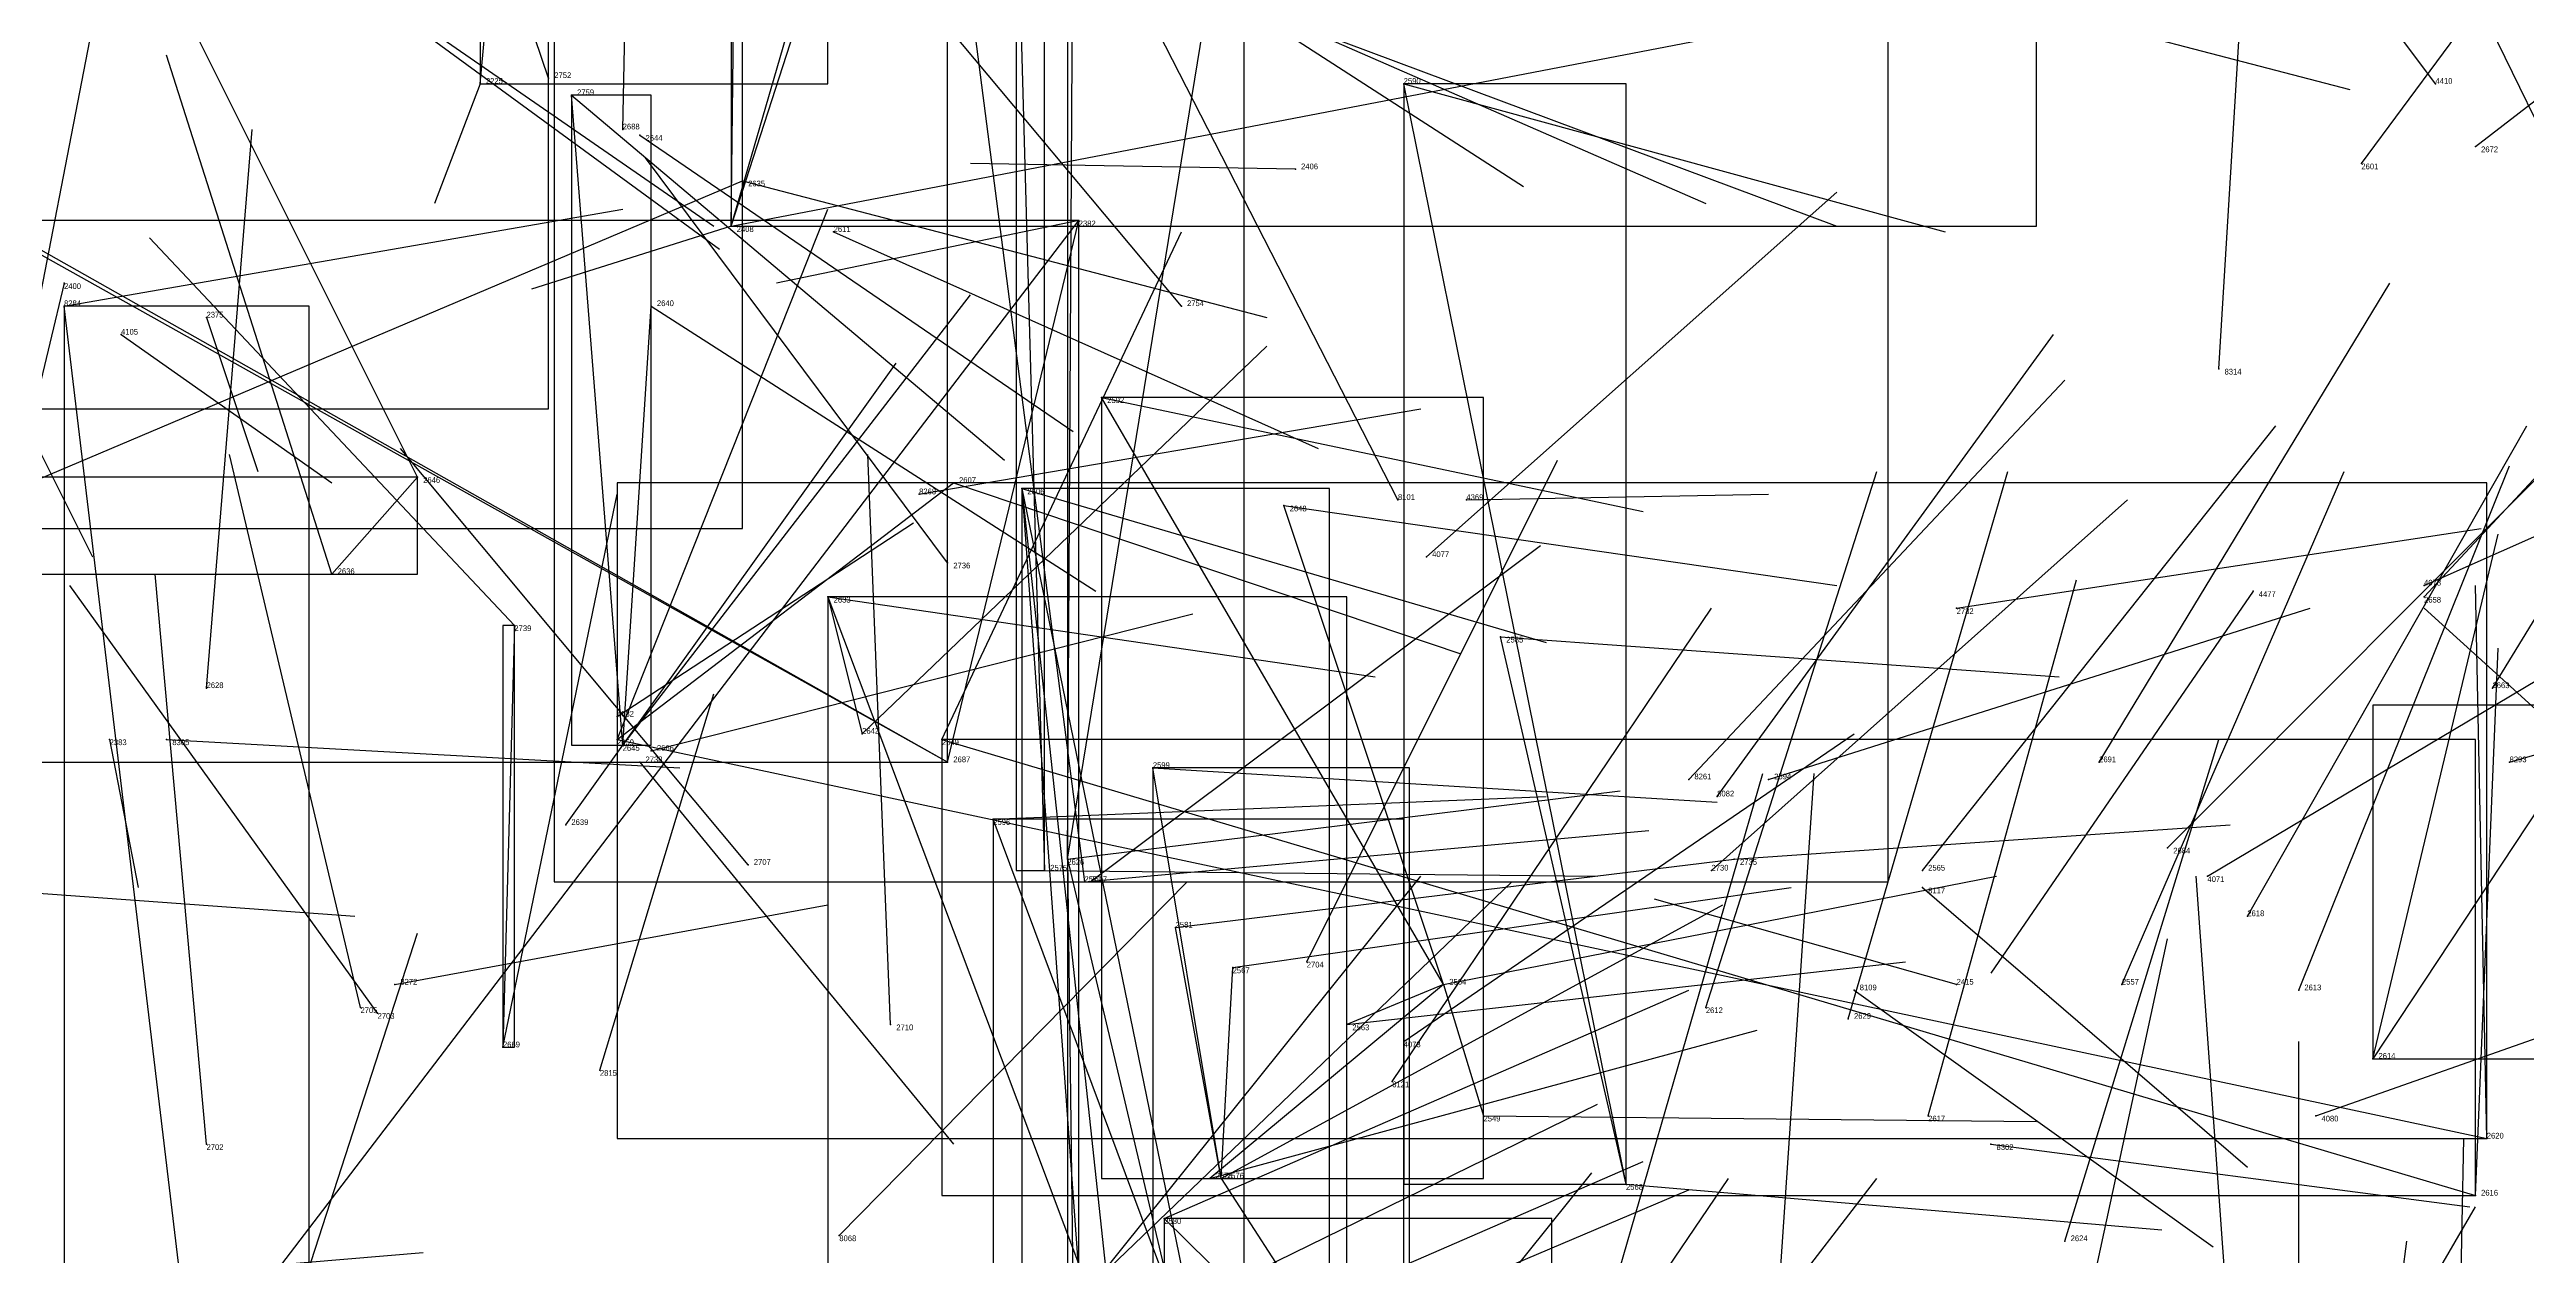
# Model space of a CAD drawing. Extents: x 59.1 to 70.8, y 600.3 to 605.1.
# Drawn here: x 67.4615 to 67.896, y 603.4315 to 603.643 of the extents above; entities that cross this region are included whole.
import ezdxf

# ---------------------------------------------------------------- set-up
doc = ezdxf.new("R2010")
doc.units = 0
for name, color, linetype in [('Clients', 3, 'CONTINUOUS'), ('Facilities', 3, 'CONTINUOUS'), ('Facilities_lines', 3, 'CONTINUOUS'), ('Min_max_boxes', 1, 'CONTINUOUS'), ('Normals', 1, 'CONTINUOUS'), ('Source_points', 5, 'CONTINUOUS'), ('Text', 3, 'CONTINUOUS')]:
    doc.layers.add(name, color=color, linetype=linetype)

msp = doc.modelspace()

# ---------------------------------------------------------------- linework, layer by layer
at = {"layer": 'Clients', "color": 5}
for p in [(67.553, 603.635, 451.886), (67.699, 603.637, 450.816), (67.583, 603.62, 451.064), (67.642, 603.613, 448.453), (67.464, 603.598, 458.568), (67.567, 603.598, 451.146), (67.646, 603.582, 450.851), (67.62, 603.567, 450.961), (67.678, 603.563, 450.783), (67.511, 603.551, 451.216), (67.716, 603.54, 450.715), (67.604, 603.523, 451.152), (67.655, 603.517, 450.849), (67.627, 603.508, 450.931), (67.636, 603.499, 450.915), (67.643, 603.497, 450.861), (67.659, 603.489, 450.786), (67.669, 603.482, 450.716), (67.689, 603.472, 450.641), (67.541, 603.468, 451.563), (67.869, 603.466, 451.243), (67.713, 603.456, 450.573), (67.889, 603.452, 451.213), (67.665, 603.445, 450.926), (67.887, 603.442, 451.176), (67.657, 603.438, 450.865)]:
    msp.add_point(p, dxfattribs=at)
at = {"layer": 'Facilities', "color": 3}
for p in [(67.537, 603.637, 448.45), (67.549, 603.638, 451.583), (67.88, 603.637, 456.514), (67.562, 603.629, 451.511), (67.565, 603.628, 451.135), (67.887, 603.626, 451.468), (67.68, 603.622, 448.576), (67.867, 603.623, 450.921), (67.581, 603.612, 448.53), (67.599, 603.611, 450.994), (67.464, 603.602, 448.531), (67.489, 603.596, 448.422), (67.66, 603.598, 451.859), (67.474, 603.593, 455.632), (67.842, 603.587, 458.599), (67.526, 603.568, 451.212), (67.614, 603.565, 461.401), (67.632, 603.566, 450.924), (67.698, 603.564, 459.097), (67.71, 603.564, 457.529), (67.619, 603.553, 451.863), (67.703, 603.554, 455.439), (67.598, 603.547, 451.026), (67.848, 603.548, 453.364), (67.878, 603.549, 455.362), (67.878, 603.547, 451.406), (67.796, 603.545, 451.639), (67.543, 603.542, 451.965), (67.489, 603.531, 451.345), (67.89, 603.531, 451.341), (67.561, 603.526, 455.498), (67.472, 603.522, 448.405), (67.482, 603.522, 461.383), (67.561, 603.522, 451.261), (67.562, 603.521, 451.196), (67.618, 603.522, 451.22), (67.565, 603.518, 451.897), (67.567, 603.52, 451.157), (67.619, 603.518, 451.508), (67.821, 603.518, 451.507), (67.893, 603.518, 461.257), (67.749, 603.515, 461.949), (67.754, 603.512, 462.578), (67.763, 603.515, 450.646), (67.552, 603.507, 451.218), (67.584, 603.5, 451.829), (67.64, 603.501, 451.008), (67.753, 603.499, 451.584), (67.757, 603.501, 451.644), (67.79, 603.499, 450.577), (67.833, 603.503, 451.441), (67.644, 603.497, 451.086), (67.79, 603.496, 459.28), (67.84, 603.498, 455.329), (67.847, 603.491, 451.377), (67.682, 603.483, 451.594), (67.522, 603.479, 461.445), (67.706, 603.479, 450.672), (67.778, 603.478, 459.197), (67.796, 603.479, 448.913), (67.825, 603.479, 450.507), (67.856, 603.478, 451.311), (67.516, 603.475, 451.819), (67.519, 603.474, 451.883), (67.752, 603.475, 451.364), (67.777, 603.473, 451.39), (67.609, 603.472, 451.658), (67.699, 603.469, 455.358), (67.558, 603.464, 449.376), (67.697, 603.462, 462.567), (67.791, 603.456, 451.324), (67.859, 603.456, 455.378), (67.489, 603.451, 451.84), (67.802, 603.451, 461.453), (67.667, 603.445, 450.987), (67.738, 603.444, 450.502), (67.6, 603.435, 458.493), (67.815, 603.434, 451.255)]:
    msp.add_point(p, dxfattribs=at)
at = {"layer": 'Facilities_lines', "color": 3}
for p, q in [((67.537, 603.637, 448.45), (67.598, 604.292, 448.657)), ((67.581, 603.612, 448.53), (67.779, 604.222, 448.678)), ((67.581, 603.612, 448.53), (67.742, 604.165, 448.67)), ((67.456, 603.58, 448.463), (67.549, 604.06, 448.599)), ((67.581, 603.612, 448.53), (67.586, 604.028, 448.605)), ((67.619, 603.518, 451.508), (67.187, 603.762, 451.668)), ((67.619, 603.518, 451.508), (67.215, 603.744, 451.6)), ((67.619, 603.683, 451.254), (67.643, 603.497, 450.861)), ((67.631, 603.677, 451.103), (67.636, 603.499, 450.915)), ((67.64, 603.501, 451.008), (67.641, 603.67, 451.033)), ((67.581, 603.612, 448.53), (67.81, 603.656, 448.627)), ((67.64, 603.501, 451.008), (67.665, 603.654, 450.962)), ((67.562, 603.521, 451.196), (67.553, 603.635, 451.886)), ((67.738, 603.444, 450.502), (67.699, 603.637, 450.816)), ((67.439, 603.559, 451.636), (67.583, 603.62, 451.064)), ((67.448, 603.359, 448.416), (67.642, 603.613, 448.453)), ((67.507, 603.239, 458.51), (67.464, 603.598, 458.568)), ((67.562, 603.521, 451.196), (67.567, 603.598, 451.146)), ((67.706, 603.479, 450.672), (67.646, 603.582, 450.851)), ((67.526, 603.568, 451.212), (67.352, 603.568, 451.452)), ((67.526, 603.568, 451.212), (67.511, 603.551, 451.216)), ((67.561, 603.522, 451.261), (67.62, 603.567, 450.961)), ((67.632, 603.566, 450.924), (67.686, 603.303, 450.694)), ((67.632, 603.566, 450.924), (67.643, 603.414, 450.958)), ((67.632, 603.566, 450.924), (67.649, 603.408, 450.884)), ((67.706, 603.479, 450.672), (67.678, 603.563, 450.783)), ((67.598, 603.547, 451.026), (67.689, 603.305, 450.755)), ((67.598, 603.547, 451.026), (67.604, 603.523, 451.152)), ((67.543, 603.542, 451.965), (67.541, 603.468, 451.563)), ((67.738, 603.444, 450.502), (67.716, 603.54, 450.715)), ((67.91, 603.528, 451.344), (67.869, 603.466, 451.243)), ((67.561, 603.522, 451.261), (67.889, 603.452, 451.213)), ((67.618, 603.522, 451.22), (67.887, 603.442, 451.176)), ((67.667, 603.445, 450.987), (67.655, 603.517, 450.849)), ((67.699, 603.315, 450.876), (67.627, 603.508, 450.931)), ((67.64, 603.501, 451.008), (67.671, 603.37, 450.993)), ((67.64, 603.501, 451.008), (67.641, 603.422, 451.113)), ((67.667, 603.445, 450.987), (67.659, 603.489, 450.786)), ((67.667, 603.445, 450.987), (67.669, 603.482, 450.716)), ((67.706, 603.479, 450.672), (67.665, 603.445, 450.926)), ((67.706, 603.479, 450.672), (67.689, 603.472, 450.641)), ((67.706, 603.479, 450.672), (67.713, 603.456, 450.573)), ((67.667, 603.445, 450.987), (67.7, 603.394, 450.617)), ((67.725, 603.371, 450.953), (67.657, 603.438, 450.865))]:
    msp.add_line(p, q, dxfattribs=at)
at = {"layer": 'Min_max_boxes', "color": 1}
for p, q in [((67.537, 604.292, 448.45), (67.537, 603.637, 448.45)), ((67.537, 604.292, 448.657), (67.537, 603.637, 448.657)), ((67.598, 603.637, 448.45), (67.598, 604.292, 448.45)), ((67.598, 603.637, 448.657), (67.598, 604.292, 448.657)), ((67.581, 604.222, 448.53), (67.581, 603.612, 448.53)), ((67.581, 604.222, 448.678), (67.581, 603.612, 448.678)), ((67.81, 603.612, 448.53), (67.81, 604.222, 448.53)), ((67.81, 603.612, 448.678), (67.81, 604.222, 448.678)), ((67.549, 603.58, 448.463), (67.549, 604.06, 448.463)), ((67.549, 603.58, 448.599), (67.549, 604.06, 448.599)), ((67.55, 603.906, 450.861), (67.55, 603.497, 450.861)), ((67.55, 603.906, 451.831), (67.55, 603.497, 451.831)), ((67.784, 603.497, 450.861), (67.784, 603.906, 450.861)), ((67.784, 603.497, 451.831), (67.784, 603.906, 451.831)), ((67.619, 603.518, 451.508), (67.619, 603.762, 451.508)), ((67.619, 603.518, 451.668), (67.619, 603.762, 451.668)), ((67.631, 603.677, 450.915), (67.631, 603.499, 450.915)), ((67.631, 603.677, 451.103), (67.631, 603.499, 451.103)), ((67.636, 603.499, 450.915), (67.636, 603.677, 450.915)), ((67.636, 603.499, 451.103), (67.636, 603.677, 451.103)), ((67.64, 603.67, 450.962), (67.64, 603.37, 450.962)), ((67.64, 603.67, 451.113), (67.64, 603.37, 451.113)), ((67.671, 603.37, 450.962), (67.671, 603.67, 450.962)), ((67.671, 603.37, 451.113), (67.671, 603.67, 451.113)), ((67.583, 603.559, 451.064), (67.583, 603.645, 451.064)), ((67.583, 603.559, 451.636), (67.583, 603.645, 451.636)), ((67.537, 603.637, 448.45), (67.598, 603.637, 448.45)), ((67.537, 603.637, 448.657), (67.598, 603.637, 448.657)), ((67.537, 603.637, 448.45), (67.537, 603.637, 448.657)), ((67.567, 603.635, 451.146), (67.553, 603.635, 451.146)), ((67.553, 603.635, 451.146), (67.553, 603.521, 451.146)), ((67.567, 603.635, 451.886), (67.553, 603.635, 451.886)), ((67.553, 603.635, 451.886), (67.553, 603.521, 451.886)), ((67.553, 603.635, 451.146), (67.553, 603.635, 451.886)), ((67.567, 603.521, 451.146), (67.567, 603.635, 451.146)), ((67.567, 603.521, 451.886), (67.567, 603.635, 451.886)), ((67.567, 603.635, 451.146), (67.567, 603.635, 451.886)), ((67.598, 603.637, 448.45), (67.598, 603.637, 448.657)), ((67.738, 603.637, 450.502), (67.699, 603.637, 450.502)), ((67.699, 603.637, 450.502), (67.699, 603.444, 450.502)), ((67.738, 603.637, 450.816), (67.699, 603.637, 450.816)), ((67.699, 603.637, 450.816), (67.699, 603.444, 450.816)), ((67.699, 603.637, 450.502), (67.699, 603.637, 450.816)), ((67.738, 603.444, 450.502), (67.738, 603.637, 450.502)), ((67.738, 603.444, 450.816), (67.738, 603.637, 450.816)), ((67.738, 603.637, 450.502), (67.738, 603.637, 450.816)), ((67.642, 603.613, 448.416), (67.448, 603.613, 448.416)), ((67.642, 603.613, 448.453), (67.448, 603.613, 448.453)), ((67.581, 603.612, 448.53), (67.81, 603.612, 448.53)), ((67.581, 603.612, 448.678), (67.81, 603.612, 448.678)), ((67.581, 603.612, 448.53), (67.581, 603.612, 448.678)), ((67.642, 603.359, 448.416), (67.642, 603.613, 448.416)), ((67.642, 603.359, 448.453), (67.642, 603.613, 448.453)), ((67.642, 603.613, 448.416), (67.642, 603.613, 448.453)), ((67.81, 603.612, 448.53), (67.81, 603.612, 448.678)), ((67.507, 603.598, 458.51), (67.464, 603.598, 458.51)), ((67.464, 603.598, 458.51), (67.464, 603.239, 458.51)), ((67.507, 603.598, 458.568), (67.464, 603.598, 458.568)), ((67.464, 603.598, 458.568), (67.464, 603.239, 458.568)), ((67.464, 603.598, 458.51), (67.464, 603.598, 458.568)), ((67.507, 603.239, 458.51), (67.507, 603.598, 458.51)), ((67.507, 603.239, 458.568), (67.507, 603.598, 458.568)), ((67.507, 603.598, 458.51), (67.507, 603.598, 458.568)), ((67.713, 603.582, 450.573), (67.646, 603.582, 450.573)), ((67.646, 603.582, 450.573), (67.646, 603.445, 450.573)), ((67.713, 603.582, 450.926), (67.646, 603.582, 450.926)), ((67.646, 603.582, 450.926), (67.646, 603.445, 450.926)), ((67.646, 603.582, 450.573), (67.646, 603.582, 450.926)), ((67.713, 603.445, 450.573), (67.713, 603.582, 450.573)), ((67.713, 603.445, 450.926), (67.713, 603.582, 450.926)), ((67.713, 603.582, 450.573), (67.713, 603.582, 450.926)), ((67.279, 603.58, 448.463), (67.549, 603.58, 448.463)), ((67.279, 603.58, 448.599), (67.549, 603.58, 448.599)), ((67.549, 603.58, 448.463), (67.549, 603.58, 448.599)), ((67.526, 603.568, 451.212), (67.352, 603.568, 451.212)), ((67.526, 603.568, 451.452), (67.352, 603.568, 451.452)), ((67.526, 603.551, 451.212), (67.526, 603.568, 451.212)), ((67.526, 603.551, 451.452), (67.526, 603.568, 451.452)), ((67.526, 603.568, 451.212), (67.526, 603.568, 451.452)), ((67.889, 603.567, 450.961), (67.561, 603.567, 450.961)), ((67.561, 603.567, 450.961), (67.561, 603.452, 450.961)), ((67.889, 603.567, 451.261), (67.561, 603.567, 451.261)), ((67.561, 603.567, 451.261), (67.561, 603.452, 451.261)), ((67.561, 603.567, 450.961), (67.561, 603.567, 451.261)), ((67.686, 603.566, 450.694), (67.632, 603.566, 450.694)), ((67.632, 603.566, 450.694), (67.632, 603.303, 450.694)), ((67.686, 603.566, 450.958), (67.632, 603.566, 450.958)), ((67.632, 603.566, 450.958), (67.632, 603.303, 450.958)), ((67.632, 603.566, 450.694), (67.632, 603.566, 450.958)), ((67.686, 603.303, 450.694), (67.686, 603.566, 450.694)), ((67.686, 603.303, 450.958), (67.686, 603.566, 450.958)), ((67.686, 603.566, 450.694), (67.686, 603.566, 450.958)), ((67.889, 603.452, 450.961), (67.889, 603.567, 450.961)), ((67.889, 603.452, 451.261), (67.889, 603.567, 451.261)), ((67.889, 603.567, 450.961), (67.889, 603.567, 451.261)), ((67.171, 603.559, 451.064), (67.583, 603.559, 451.064)), ((67.171, 603.559, 451.636), (67.583, 603.559, 451.636)), ((67.583, 603.559, 451.064), (67.583, 603.559, 451.636)), ((67.352, 603.551, 451.212), (67.526, 603.551, 451.212)), ((67.352, 603.551, 451.452), (67.526, 603.551, 451.452)), ((67.526, 603.551, 451.212), (67.526, 603.551, 451.452)), ((67.689, 603.547, 450.755), (67.598, 603.547, 450.755)), ((67.598, 603.547, 450.755), (67.598, 603.305, 450.755)), ((67.689, 603.547, 451.152), (67.598, 603.547, 451.152)), ((67.598, 603.547, 451.152), (67.598, 603.305, 451.152)), ((67.598, 603.547, 450.755), (67.598, 603.547, 451.152)), ((67.689, 603.305, 450.755), (67.689, 603.547, 450.755)), ((67.689, 603.305, 451.152), (67.689, 603.547, 451.152)), ((67.689, 603.547, 450.755), (67.689, 603.547, 451.152)), ((67.543, 603.542, 451.563), (67.541, 603.542, 451.563)), ((67.541, 603.542, 451.563), (67.541, 603.468, 451.563)), ((67.543, 603.542, 451.965), (67.541, 603.542, 451.965)), ((67.541, 603.542, 451.965), (67.541, 603.468, 451.965)), ((67.541, 603.542, 451.563), (67.541, 603.542, 451.965)), ((67.543, 603.468, 451.563), (67.543, 603.542, 451.563)), ((67.543, 603.468, 451.965), (67.543, 603.542, 451.965)), ((67.543, 603.542, 451.563), (67.543, 603.542, 451.965)), ((67.91, 603.528, 451.243), (67.869, 603.528, 451.243)), ((67.869, 603.528, 451.243), (67.869, 603.466, 451.243)), ((67.91, 603.528, 451.344), (67.869, 603.528, 451.344)), ((67.869, 603.528, 451.344), (67.869, 603.466, 451.344)), ((67.869, 603.528, 451.243), (67.869, 603.528, 451.344)), ((67.553, 603.521, 451.146), (67.567, 603.521, 451.146)), ((67.553, 603.521, 451.886), (67.567, 603.521, 451.886)), ((67.553, 603.521, 451.146), (67.553, 603.521, 451.886)), ((67.567, 603.521, 451.146), (67.567, 603.521, 451.886)), ((67.887, 603.522, 451.176), (67.618, 603.522, 451.176)), ((67.618, 603.522, 451.176), (67.618, 603.442, 451.176)), ((67.887, 603.522, 451.22), (67.618, 603.522, 451.22)), ((67.618, 603.522, 451.22), (67.618, 603.442, 451.22)), ((67.618, 603.522, 451.176), (67.618, 603.522, 451.22)), ((67.887, 603.442, 451.176), (67.887, 603.522, 451.176)), ((67.887, 603.442, 451.22), (67.887, 603.522, 451.22)), ((67.887, 603.522, 451.176), (67.887, 603.522, 451.22)), ((67.187, 603.518, 451.508), (67.619, 603.518, 451.508)), ((67.187, 603.518, 451.668), (67.619, 603.518, 451.668)), ((67.619, 603.518, 451.508), (67.619, 603.518, 451.668)), ((67.7, 603.517, 450.617), (67.655, 603.517, 450.617)), ((67.655, 603.517, 450.617), (67.655, 603.394, 450.617)), ((67.7, 603.517, 450.987), (67.655, 603.517, 450.987)), ((67.655, 603.517, 450.987), (67.655, 603.394, 450.987)), ((67.655, 603.517, 450.617), (67.655, 603.517, 450.987)), ((67.7, 603.394, 450.617), (67.7, 603.517, 450.617)), ((67.7, 603.394, 450.987), (67.7, 603.517, 450.987)), ((67.7, 603.517, 450.617), (67.7, 603.517, 450.987)), ((67.699, 603.508, 450.591), (67.627, 603.508, 450.591)), ((67.627, 603.508, 450.591), (67.627, 603.315, 450.591)), ((67.699, 603.508, 450.931), (67.627, 603.508, 450.931)), ((67.627, 603.508, 450.931), (67.627, 603.315, 450.931)), ((67.627, 603.508, 450.591), (67.627, 603.508, 450.931)), ((67.699, 603.315, 450.591), (67.699, 603.508, 450.591)), ((67.699, 603.315, 450.931), (67.699, 603.508, 450.931)), ((67.699, 603.508, 450.591), (67.699, 603.508, 450.931)), ((67.631, 603.499, 450.915), (67.636, 603.499, 450.915)), ((67.631, 603.499, 451.103), (67.636, 603.499, 451.103)), ((67.631, 603.499, 450.915), (67.631, 603.499, 451.103)), ((67.636, 603.499, 450.915), (67.636, 603.499, 451.103)), ((67.55, 603.497, 450.861), (67.784, 603.497, 450.861)), ((67.55, 603.497, 451.831), (67.784, 603.497, 451.831)), ((67.55, 603.497, 450.861), (67.55, 603.497, 451.831)), ((67.784, 603.497, 450.861), (67.784, 603.497, 451.831)), ((67.541, 603.468, 451.563), (67.543, 603.468, 451.563)), ((67.541, 603.468, 451.965), (67.543, 603.468, 451.965)), ((67.541, 603.468, 451.563), (67.541, 603.468, 451.965)), ((67.543, 603.468, 451.563), (67.543, 603.468, 451.965)), ((67.869, 603.466, 451.243), (67.91, 603.466, 451.243)), ((67.869, 603.466, 451.344), (67.91, 603.466, 451.344)), ((67.869, 603.466, 451.243), (67.869, 603.466, 451.344)), ((67.561, 603.452, 450.961), (67.889, 603.452, 450.961)), ((67.561, 603.452, 451.261), (67.889, 603.452, 451.261)), ((67.561, 603.452, 450.961), (67.561, 603.452, 451.261)), ((67.889, 603.452, 450.961), (67.889, 603.452, 451.261)), ((67.646, 603.445, 450.573), (67.713, 603.445, 450.573)), ((67.646, 603.445, 450.926), (67.713, 603.445, 450.926)), ((67.646, 603.445, 450.573), (67.646, 603.445, 450.926)), ((67.699, 603.444, 450.502), (67.738, 603.444, 450.502)), ((67.699, 603.444, 450.816), (67.738, 603.444, 450.816)), ((67.699, 603.444, 450.502), (67.699, 603.444, 450.816)), ((67.713, 603.445, 450.573), (67.713, 603.445, 450.926)), ((67.738, 603.444, 450.502), (67.738, 603.444, 450.816)), ((67.618, 603.442, 451.176), (67.887, 603.442, 451.176)), ((67.618, 603.442, 451.22), (67.887, 603.442, 451.22)), ((67.618, 603.442, 451.176), (67.618, 603.442, 451.22)), ((67.887, 603.442, 451.176), (67.887, 603.442, 451.22)), ((67.725, 603.438, 450.865), (67.657, 603.438, 450.865)), ((67.657, 603.438, 450.865), (67.657, 603.371, 450.865)), ((67.725, 603.438, 450.953), (67.657, 603.438, 450.953)), ((67.657, 603.438, 450.953), (67.657, 603.371, 450.953)), ((67.657, 603.438, 450.865), (67.657, 603.438, 450.953)), ((67.725, 603.371, 450.865), (67.725, 603.438, 450.865)), ((67.725, 603.371, 450.953), (67.725, 603.438, 450.953)), ((67.725, 603.438, 450.865), (67.725, 603.438, 450.953))]:
    msp.add_line(p, q, dxfattribs=at)
at = {"layer": 'Normals', "color": 1}
for p, q in [((67.549, 603.638, 451.583), (67.517, 603.732, 451.598)), ((67.562, 603.629, 451.511), (67.564, 603.728, 451.497)), ((67.88, 603.637, 456.514), (67.824, 603.712, 456.55)), ((67.867, 603.623, 450.921), (67.921, 603.696, 450.88)), ((67.887, 603.626, 451.468), (67.966, 603.687, 451.473)), ((67.842, 603.587, 458.599), (67.848, 603.685, 458.582)), ((67.914, 603.597, 452.483), (67.873, 603.681, 452.447)), ((67.641, 603.67, 451.033), (67.72, 603.619, 451.068)), ((67.497, 603.668, 451.799), (67.578, 603.612, 451.784)), ((67.501, 603.665, 451.724), (67.579, 603.608, 451.697)), ((67.66, 603.598, 451.859), (67.604, 603.665, 451.811)), ((67.769, 603.661, 451.81), (67.865, 603.636, 451.796)), ((67.526, 603.568, 451.212), (67.484, 603.652, 451.179)), ((67.665, 603.654, 450.962), (67.752, 603.616, 450.994)), ((67.698, 603.564, 459.097), (67.656, 603.646, 459.135)), ((67.684, 603.646, 450.888), (67.775, 603.612, 450.913)), ((67.511, 603.551, 451.216), (67.482, 603.642, 451.185)), ((67.537, 603.637, 448.45), (67.529, 603.616, 448.547)), ((67.553, 603.635, 451.886), (67.629, 603.571, 451.899)), ((67.699, 603.637, 450.816), (67.794, 603.611, 450.834)), ((67.489, 603.531, 451.345), (67.497, 603.629, 451.325)), ((67.565, 603.628, 451.135), (67.641, 603.576, 451.174)), ((67.619, 603.553, 451.863), (67.566, 603.624, 451.817)), ((67.68, 603.622, 448.576), (67.623, 603.623, 448.658)), ((67.583, 603.62, 451.064), (67.675, 603.596, 451.094)), ((67.703, 603.554, 455.439), (67.775, 603.618, 455.465)), ((67.878, 603.547, 451.406), (67.946, 603.62, 451.408)), ((67.464, 603.598, 458.568), (67.562, 603.615, 458.554)), ((67.581, 603.612, 448.53), (67.546, 603.601, 448.623)), ((67.561, 603.522, 451.261), (67.598, 603.615, 451.26)), ((67.642, 603.613, 448.453), (67.589, 603.602, 448.537)), ((67.619, 603.518, 451.508), (67.642, 603.613, 451.485)), ((67.89, 603.531, 451.341), (67.942, 603.616, 451.334)), ((67.543, 603.542, 451.965), (67.479, 603.61, 451.93)), ((67.599, 603.611, 450.994), (67.684, 603.573, 451.03)), ((67.618, 603.522, 451.22), (67.66, 603.611, 451.202)), ((67.464, 603.602, 448.531), (67.459, 603.581, 448.629)), ((67.562, 603.521, 451.196), (67.623, 603.6, 451.193)), ((67.821, 603.518, 451.507), (67.872, 603.602, 451.491)), ((67.489, 603.596, 448.422), (67.498, 603.569, 448.518)), ((67.567, 603.598, 451.146), (67.645, 603.548, 451.183)), ((67.474, 603.593, 455.632), (67.511, 603.567, 455.721)), ((67.604, 603.523, 451.152), (67.675, 603.591, 451.136)), ((67.754, 603.512, 462.578), (67.813, 603.593, 462.574)), ((67.552, 603.507, 451.218), (67.61, 603.588, 451.22)), ((67.878, 603.549, 455.362), (67.968, 603.589, 455.377)), ((67.646, 603.582, 450.851), (67.741, 603.562, 450.874)), ((67.749, 603.515, 461.949), (67.815, 603.585, 461.922)), ((67.456, 603.58, 448.463), (67.469, 603.554, 448.559)), ((67.614, 603.565, 461.401), (67.702, 603.58, 461.356)), ((67.584, 603.5, 451.829), (67.523, 603.573, 451.8)), ((67.79, 603.499, 450.577), (67.852, 603.577, 450.573)), ((67.833, 603.503, 451.441), (67.903, 603.573, 451.455)), ((67.847, 603.491, 451.377), (67.896, 603.577, 451.364)), ((67.516, 603.475, 451.819), (67.493, 603.572, 451.813)), ((67.609, 603.472, 451.658), (67.605, 603.572, 451.654)), ((67.682, 603.483, 451.594), (67.726, 603.571, 451.612)), ((67.752, 603.475, 451.364), (67.782, 603.569, 451.351)), ((67.777, 603.473, 451.39), (67.805, 603.569, 451.381)), ((67.825, 603.479, 450.507), (67.864, 603.569, 450.489)), ((67.856, 603.478, 451.311), (67.893, 603.57, 451.295)), ((67.541, 603.468, 451.563), (67.561, 603.565, 451.574)), ((67.62, 603.567, 450.961), (67.709, 603.537, 450.995)), ((67.632, 603.566, 450.924), (67.724, 603.539, 450.952)), ((67.71, 603.564, 457.529), (67.763, 603.565, 457.614)), ((67.561, 603.526, 455.498), (67.613, 603.56, 455.577)), ((67.678, 603.563, 450.783), (67.775, 603.549, 450.802)), ((67.753, 603.499, 451.584), (67.826, 603.564, 451.604)), ((67.644, 603.497, 451.086), (67.723, 603.556, 451.068)), ((67.796, 603.545, 451.639), (67.888, 603.559, 451.676)), ((67.869, 603.466, 451.243), (67.891, 603.558, 451.21)), ((67.519, 603.474, 451.883), (67.465, 603.549, 451.845)), ((67.489, 603.451, 451.84), (67.48, 603.551, 451.841)), ((67.598, 603.547, 451.026), (67.694, 603.533, 451.052)), ((67.791, 603.456, 451.324), (67.817, 603.55, 451.302)), ((67.848, 603.548, 453.364), (67.802, 603.481, 453.423)), ((67.84, 603.498, 455.329), (67.924, 603.548, 455.352)), ((67.889, 603.452, 451.213), (67.887, 603.549, 451.191)), ((67.567, 603.52, 451.157), (67.662, 603.544, 451.179)), ((67.697, 603.462, 462.567), (67.753, 603.545, 462.565)), ((67.763, 603.515, 450.646), (67.858, 603.545, 450.659)), ((67.91, 603.516, 448.979), (67.878, 603.545, 449.069)), ((67.893, 603.518, 461.257), (67.986, 603.545, 461.231)), ((67.716, 603.54, 450.715), (67.814, 603.533, 450.734)), ((67.887, 603.442, 451.176), (67.891, 603.538, 451.149)), ((67.558, 603.464, 449.376), (67.578, 603.53, 449.448)), ((67.472, 603.522, 448.405), (67.477, 603.496, 448.501)), ((67.482, 603.522, 461.383), (67.572, 603.517, 461.34)), ((67.699, 603.469, 455.358), (67.778, 603.523, 455.385)), ((67.815, 603.434, 451.255), (67.842, 603.522, 451.217)), ((67.565, 603.518, 451.897), (67.62, 603.451, 451.947)), ((67.655, 603.517, 450.849), (67.754, 603.511, 450.863)), ((67.627, 603.508, 450.931), (67.724, 603.512, 450.953)), ((67.64, 603.501, 451.008), (67.737, 603.513, 451.029)), ((67.736, 603.426, 451.202), (67.762, 603.516, 451.168)), ((67.765, 603.427, 450.429), (67.771, 603.516, 450.383)), ((67.643, 603.497, 450.861), (67.742, 603.506, 450.871)), ((67.757, 603.501, 451.644), (67.844, 603.507, 451.693)), ((67.636, 603.499, 450.915), (67.733, 603.498, 450.937)), ((67.659, 603.489, 450.786), (67.757, 603.501, 450.8)), ((67.419, 603.498, 461.396), (67.515, 603.491, 461.367)), ((67.6, 603.435, 458.493), (67.661, 603.497, 458.444)), ((67.641, 603.422, 451.113), (67.702, 603.498, 451.093)), ((67.646, 603.428, 451.052), (67.718, 603.497, 451.044)), ((67.669, 603.482, 450.716), (67.767, 603.496, 450.733)), ((67.706, 603.479, 450.672), (67.803, 603.498, 450.688)), ((67.79, 603.496, 459.28), (67.847, 603.447, 459.214)), ((67.845, 603.401, 451.122), (67.838, 603.498, 451.099)), ((67.522, 603.479, 461.445), (67.598, 603.493, 461.382)), ((67.667, 603.445, 450.987), (67.755, 603.493, 450.983)), ((67.796, 603.479, 448.913), (67.743, 603.494, 448.997)), ((67.502, 603.414, 449.36), (67.526, 603.488, 449.423)), ((67.814, 603.399, 450.362), (67.833, 603.487, 450.318)), ((67.859, 603.456, 455.378), (67.95, 603.488, 455.406)), ((67.689, 603.472, 450.641), (67.787, 603.483, 450.658)), ((67.657, 603.438, 450.865), (67.749, 603.478, 450.869)), ((67.778, 603.478, 459.197), (67.841, 603.433, 459.134)), ((67.665, 603.445, 450.926), (67.761, 603.471, 450.936)), ((67.856, 603.375, 450.293), (67.856, 603.469, 450.259)), ((67.643, 603.414, 450.958), (67.733, 603.458, 450.961)), ((67.713, 603.456, 450.573), (67.81, 603.455, 450.596)), ((67.883, 603.359, 450.99), (67.885, 603.452, 450.953)), ((67.649, 603.408, 450.884), (67.741, 603.448, 450.888)), ((67.802, 603.451, 461.453), (67.886, 603.44, 461.4)), ((67.657, 603.404, 450.81), (67.749, 603.443, 450.817)), ((67.671, 603.37, 450.993), (67.732, 603.446, 450.972)), ((67.703, 603.367, 450.978), (67.756, 603.445, 450.946)), ((67.725, 603.371, 450.953), (67.782, 603.445, 450.918)), ((67.738, 603.444, 450.502), (67.832, 603.436, 450.535)), ((67.837, 603.354, 457.361), (67.887, 603.44, 457.366)), ((67.863, 603.344, 450.948), (67.875, 603.434, 450.907)), ((67.479, 603.428, 455.478), (67.527, 603.432, 455.566))]:
    msp.add_line(p, q, dxfattribs=at)
at = {"layer": 'Source_points', "color": 5}
for p in [(67.537, 603.637, 448.45), (67.549, 603.638, 451.583), (67.553, 603.635, 451.886), (67.699, 603.637, 450.816), (67.88, 603.637, 456.514), (67.562, 603.629, 451.511), (67.565, 603.628, 451.135), (67.887, 603.626, 451.468), (67.68, 603.622, 448.576), (67.867, 603.623, 450.921), (67.583, 603.62, 451.064), (67.581, 603.612, 448.53), (67.642, 603.613, 448.453), (67.599, 603.611, 450.994), (67.464, 603.602, 448.531), (67.464, 603.598, 458.568), (67.489, 603.596, 448.422), (67.567, 603.598, 451.146), (67.66, 603.598, 451.859), (67.474, 603.593, 455.632), (67.842, 603.587, 458.599), (67.646, 603.582, 450.851), (67.526, 603.568, 451.212), (67.614, 603.565, 461.401), (67.62, 603.567, 450.961), (67.632, 603.566, 450.924), (67.678, 603.563, 450.783), (67.698, 603.564, 459.097), (67.71, 603.564, 457.529), (67.619, 603.553, 451.863), (67.703, 603.554, 455.439), (67.511, 603.551, 451.216), (67.598, 603.547, 451.026), (67.848, 603.548, 453.364), (67.878, 603.549, 455.362), (67.878, 603.547, 451.406), (67.796, 603.545, 451.639), (67.543, 603.542, 451.965), (67.716, 603.54, 450.715), (67.489, 603.531, 451.345), (67.89, 603.531, 451.341), (67.561, 603.526, 455.498), (67.472, 603.522, 448.405), (67.482, 603.522, 461.383), (67.561, 603.522, 451.261), (67.562, 603.521, 451.196), (67.604, 603.523, 451.152), (67.618, 603.522, 451.22), (67.565, 603.518, 451.897), (67.567, 603.52, 451.157), (67.619, 603.518, 451.508), (67.655, 603.517, 450.849), (67.821, 603.518, 451.507), (67.893, 603.518, 461.257), (67.749, 603.515, 461.949), (67.754, 603.512, 462.578), (67.763, 603.515, 450.646), (67.627, 603.508, 450.931), (67.552, 603.507, 451.218), (67.584, 603.5, 451.829), (67.636, 603.499, 450.915), (67.64, 603.501, 451.008), (67.753, 603.499, 451.584), (67.757, 603.501, 451.644), (67.79, 603.499, 450.577), (67.833, 603.503, 451.441), (67.643, 603.497, 450.861), (67.644, 603.497, 451.086), (67.79, 603.496, 459.28), (67.84, 603.498, 455.329), (67.847, 603.491, 451.377), (67.659, 603.489, 450.786), (67.669, 603.482, 450.716), (67.682, 603.483, 451.594), (67.522, 603.479, 461.445), (67.706, 603.479, 450.672), (67.778, 603.478, 459.197), (67.796, 603.479, 448.913), (67.825, 603.479, 450.507), (67.856, 603.478, 451.311), (67.516, 603.475, 451.819), (67.519, 603.474, 451.883), (67.752, 603.475, 451.364), (67.777, 603.473, 451.39), (67.609, 603.472, 451.658), (67.689, 603.472, 450.641), (67.699, 603.469, 455.358), (67.541, 603.468, 451.563), (67.869, 603.466, 451.243), (67.558, 603.464, 449.376), (67.697, 603.462, 462.567), (67.713, 603.456, 450.573), (67.791, 603.456, 451.324), (67.859, 603.456, 455.378), (67.889, 603.452, 451.213), (67.489, 603.451, 451.84), (67.802, 603.451, 461.453), (67.665, 603.445, 450.926), (67.667, 603.445, 450.987), (67.738, 603.444, 450.502), (67.887, 603.442, 451.176), (67.6, 603.435, 458.493), (67.657, 603.438, 450.865), (67.815, 603.434, 451.255)]:
    msp.add_point(p, dxfattribs=at)

# ---------------------------------------------------------------- texts
at = {"layer": 'Text', "color": 3}
for s, p in [('2225', (67.538, 603.637, 448.45)), ('2752', (67.55, 603.638, 451.583)), ('2590', (67.699, 603.637, 450.816)), ('4410', (67.88, 603.637, 456.514)), ('2759', (67.554, 603.635, 451.886)), ('2688', (67.562, 603.629, 451.511)), ('2644', (67.566, 603.627, 451.135)), ('2672', (67.888, 603.625, 451.468)), ('2406', (67.681, 603.622, 448.576)), ('2601', (67.867, 603.622, 450.921)), ('2635', (67.584, 603.619, 451.064)), ('2408', (67.582, 603.611, 448.53)), ('2611', (67.599, 603.611, 450.994)), ('2382', (67.642, 603.612, 448.453)), ('8284', (67.464, 603.598, 458.568)), ('2400', (67.464, 603.601, 448.531)), ('2640', (67.568, 603.598, 451.146)), ('2754', (67.661, 603.598, 451.859)), ('2375', (67.489, 603.596, 448.422)), ('4105', (67.474, 603.593, 455.632)), ('8314', (67.843, 603.586, 458.599)), ('2592', (67.647, 603.581, 450.851)), ('2646', (67.527, 603.567, 451.212)), ('8268', (67.614, 603.565, 461.401)), ('2607', (67.621, 603.567, 450.961)), ('2606', (67.633, 603.565, 450.924)), ('8101', (67.698, 603.564, 459.097)), ('4369', (67.71, 603.564, 457.529)), ('2648', (67.679, 603.562, 450.783)), ('2636', (67.512, 603.551, 451.216)), ('2736', (67.62, 603.552, 451.863)), ('4077', (67.704, 603.554, 455.439)), ('2633', (67.599, 603.546, 451.026)), ('4477', (67.849, 603.547, 453.364)), ('4078', (67.878, 603.549, 455.362)), ('2658', (67.878, 603.546, 451.406)), ('2732', (67.796, 603.544, 451.639)), ('2739', (67.543, 603.541, 451.965)), ('2585', (67.717, 603.539, 450.715)), ('2628', (67.489, 603.531, 451.345)), ('2663', (67.89, 603.531, 451.341)), ('4082', (67.561, 603.526, 455.498)), ('2383', (67.472, 603.521, 448.405)), ('8305', (67.483, 603.521, 461.383)), ('2659', (67.561, 603.521, 451.261)), ('2645', (67.562, 603.52, 451.196)), ('2666', (67.568, 603.52, 451.157)), ('2642', (67.604, 603.523, 451.152)), ('2649', (67.618, 603.521, 451.22)), ('2738', (67.566, 603.518, 451.897)), ('2687', (67.62, 603.518, 451.508)), ('2599', (67.655, 603.517, 450.849)), ('2691', (67.821, 603.518, 451.507)), ('8293', (67.893, 603.518, 461.257)), ('8261', (67.75, 603.515, 461.949)), ('8082', (67.754, 603.512, 462.578)), ('2594', (67.764, 603.515, 450.646)), ('2639', (67.553, 603.507, 451.218)), ('2596', (67.627, 603.507, 450.931)), ('2707', (67.585, 603.5, 451.829)), ('2575', (67.637, 603.499, 450.915)), ('2626', (67.64, 603.5, 451.008)), ('2730', (67.753, 603.499, 451.584)), ('2735', (67.758, 603.5, 451.644)), ('2565', (67.791, 603.499, 450.577)), ('2684', (67.834, 603.502, 451.441)), ('2573', (67.643, 603.497, 450.861)), ('2627', (67.644, 603.497, 451.086)), ('8117', (67.791, 603.495, 459.28)), ('4071', (67.84, 603.497, 455.329)), ('2618', (67.847, 603.491, 451.377)), ('2581', (67.659, 603.489, 450.786)), ('2567', (67.669, 603.481, 450.716)), ('2704', (67.682, 603.482, 451.594)), ('8272', (67.523, 603.479, 461.445)), ('2564', (67.707, 603.479, 450.672)), ('8109', (67.779, 603.478, 459.197)), ('2415', (67.796, 603.479, 448.913)), ('2557', (67.825, 603.479, 450.507)), ('2613', (67.857, 603.478, 451.311)), ('2705', (67.516, 603.474, 451.819)), ('2703', (67.519, 603.473, 451.883)), ('2612', (67.752, 603.474, 451.364)), ('2629', (67.778, 603.473, 451.39)), ('2669', (67.541, 603.468, 451.563)), ('2710', (67.61, 603.471, 451.658)), ('2563', (67.69, 603.471, 450.641)), ('4073', (67.699, 603.468, 455.358)), ('2614', (67.87, 603.466, 451.243)), ('2815', (67.558, 603.463, 449.376)), ('8121', (67.697, 603.461, 462.567)), ('2549', (67.713, 603.455, 450.573)), ('2617', (67.791, 603.455, 451.324)), ('4080', (67.86, 603.455, 455.378)), ('2620', (67.889, 603.452, 451.213)), ('2702', (67.489, 603.45, 451.84)), ('8302', (67.803, 603.45, 461.453)), ('2578', (67.666, 603.445, 450.926)), ('2576', (67.668, 603.445, 450.987)), ('2568', (67.738, 603.443, 450.502)), ('2616', (67.888, 603.442, 451.176)), ('8068', (67.6, 603.434, 458.493)), ('2580', (67.657, 603.437, 450.865)), ('2624', (67.816, 603.434, 451.255))]:
    msp.add_text(s, height=0.001, dxfattribs=at).set_placement(p)

doc.saveas('drawing.dxf')
